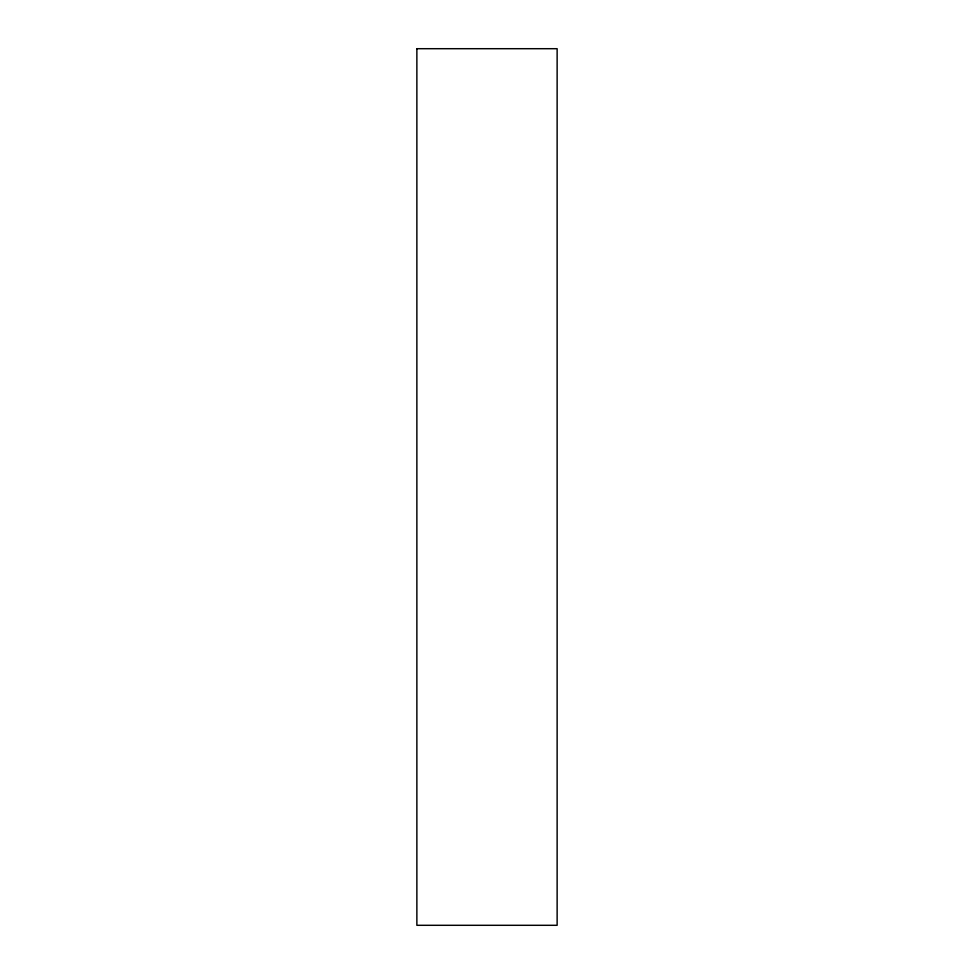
<?xml version="1.0" encoding="UTF-8"?>
<svg xmlns="http://www.w3.org/2000/svg" width="974" height="974" viewBox="0 0 974 974"><rect width="100%" height="100%" fill="white"/><g stroke="black" fill="none" stroke-linecap="round" stroke-linejoin="round"><path stroke-width="1.46" d="M416.872 48.7L416.872 925.3L557.128 925.3L557.128 48.7L416.872 48.7"/></g></svg>
